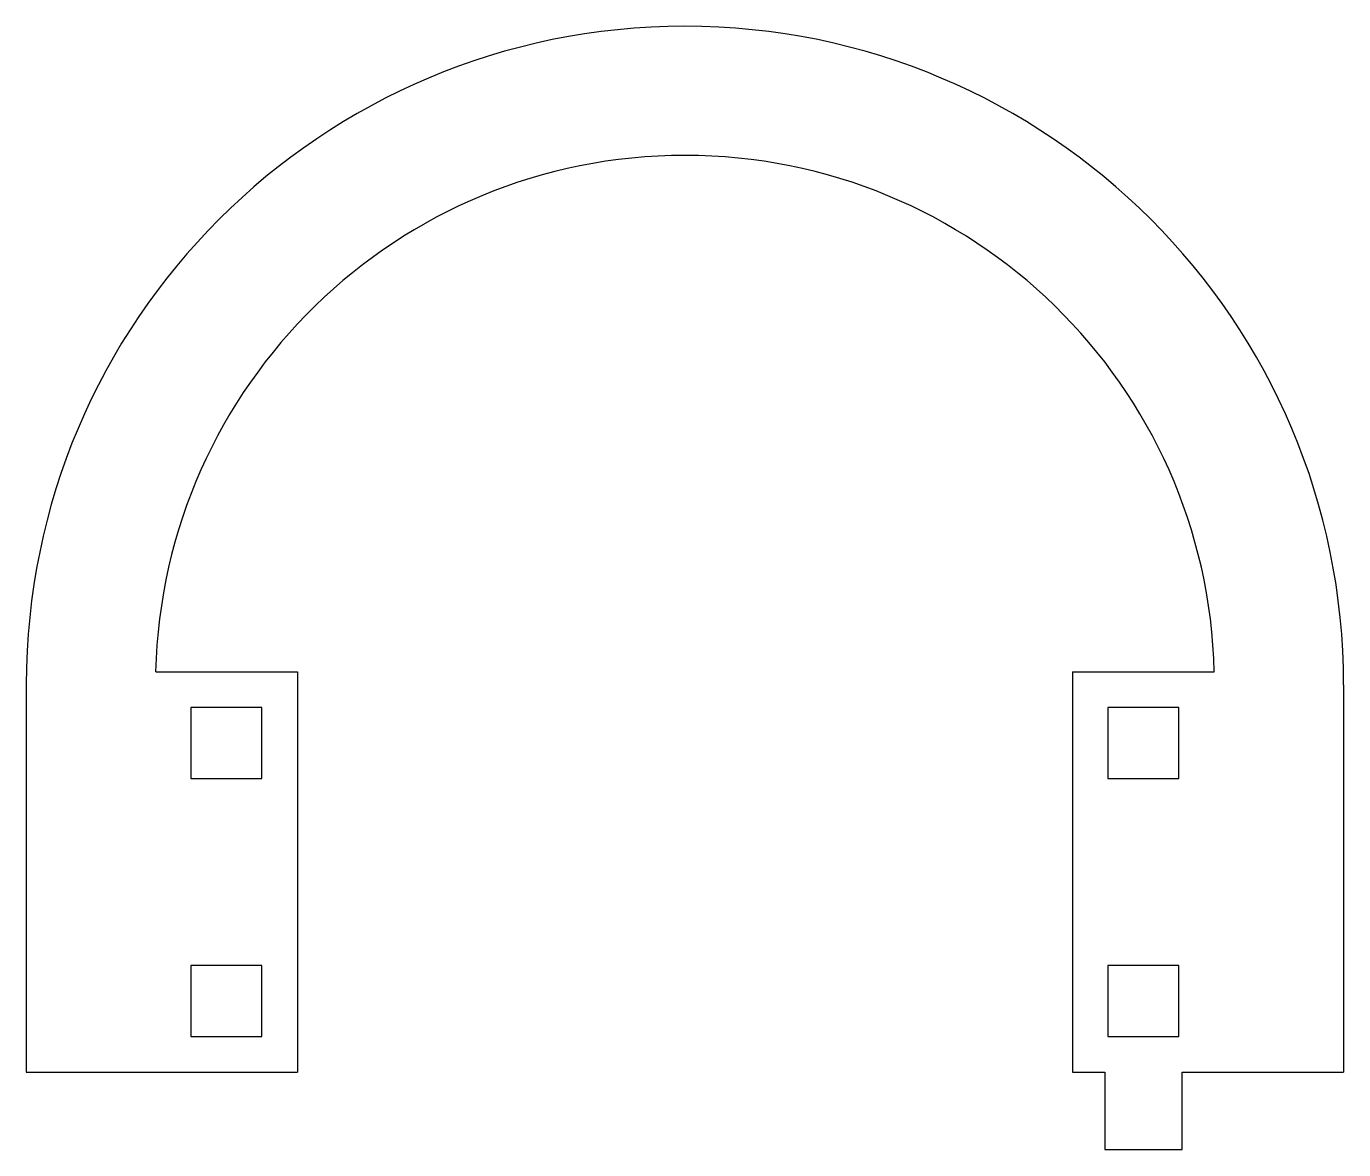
# Model space of a CAD drawing. Header units: millimetres. Extents: x 3258 to 3360, y 1286 to 1373.
import ezdxf

# ---------------------------------------------------------------- set-up
doc = ezdxf.new("R2010")
doc.units = ezdxf.units.MM

msp = doc.modelspace()

# ---------------------------------------------------------------- linework, layer by layer
for p, q in [((3267.63, 1323.36), (3278.61, 1323.36)), ((3278.61, 1323.36), (3278.61, 1292.36)), ((3338.61, 1323.36), (3338.61, 1292.36)), ((3338.61, 1323.36), (3349.6, 1323.36)), ((3257.61, 1322.36), (3257.61, 1292.36)), ((3359.61, 1322.36), (3359.61, 1292.36)), ((3257.61, 1292.36), (3267.61, 1292.36)), ((3347.11, 1292.36), (3359.61, 1292.36))]:
    msp.add_line(p, q)
for points in [[(3275.86, 1320.61), (3270.36, 1320.61), (3270.36, 1315.11), (3275.86, 1315.11)], [(3346.86, 1320.61), (3341.36, 1320.61), (3341.36, 1315.11), (3346.86, 1315.11)], [(3275.86, 1300.61), (3270.36, 1300.61), (3270.36, 1295.11), (3275.86, 1295.11)], [(3346.86, 1300.61), (3341.36, 1300.61), (3341.36, 1295.11), (3346.86, 1295.11)]]:
    msp.add_lwpolyline(points, close=True)
for points in [[(3267.61, 1292.36), (3278.61, 1292.36)], [(3338.61, 1292.36), (3341.11, 1292.36)], [(3341.11, 1292.36), (3341.11, 1286.36), (3347.11, 1286.36), (3347.11, 1292.36)]]:
    msp.add_lwpolyline(points)
for radius, start, end in [(51, 0, 180), (41, 1.3976, 178.6024)]:
    msp.add_arc((3308.61, 1322.36), radius, start, end)

doc.saveas('drawing.dxf')
